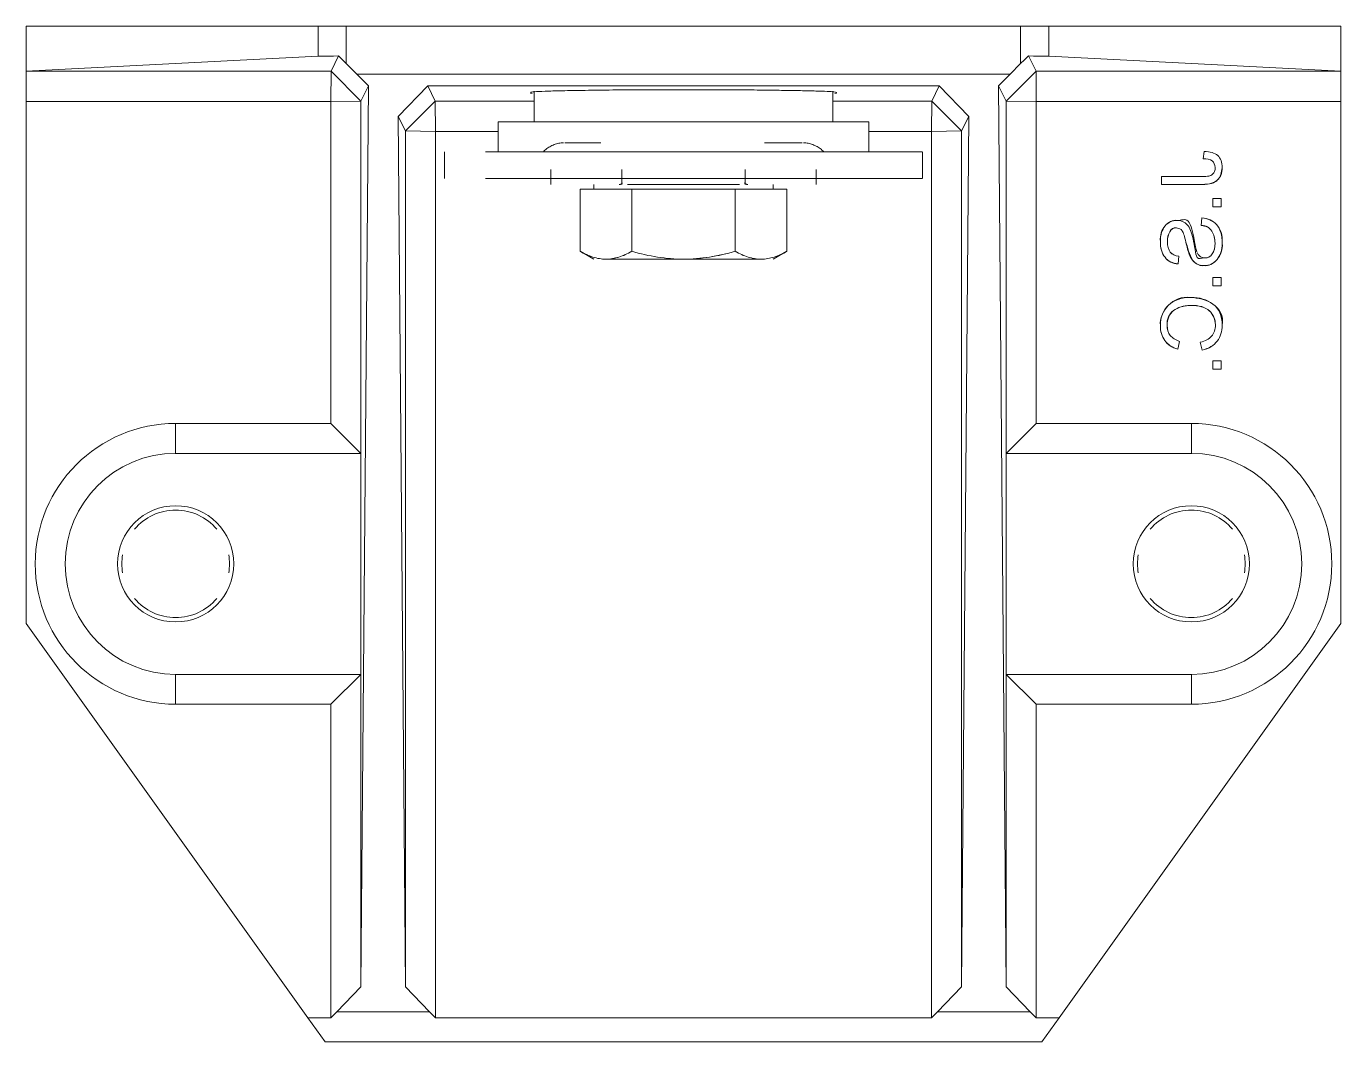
# Model space of a CAD drawing. Header units: millimetres. Extents: x -69706 to 52883, y -6882 to 68885.
# Drawn here: x 44257.5 to 44477.5, y 62110.7 to 62280.7 of the extents above; entities that cross this region are included whole.
import ezdxf

# ---------------------------------------------------------------- set-up
doc = ezdxf.new("R2010")
doc.units = ezdxf.units.MM
doc.layers.add('XFM7Q20PCW-200K$0$PCW EQ', color=22, linetype='Continuous', lineweight=9)

# ---------------------------------------------------------------- blocks, each defined once
blk = doc.blocks.new('XFM7Q20PCW-200K$0$PCW-防震基座-更新後 - PCW-防震基座-更新後-V1242-CUB_L40')
for p, q in [((-1868.59, -500.89), (-1868.59, -508.39)), ((-1868.59, -500.89), (-1819.75, -500.89)), ((-1819.75, -500.89), (-1819.75, -505.92)), ((-1819.75, -500.89), (-1817.93, -500.89)), ((-1817.93, -500.89), (-1815.03, -500.89)), ((-1815.03, -500.89), (-1815.03, -507.15)), ((-1815.03, -500.89), (-1702.16, -500.89)), ((-1702.16, -500.89), (-1699.25, -500.89)), ((-1702.16, -507.15), (-1702.16, -500.89)), ((-1699.25, -500.89), (-1697.43, -500.89)), ((-1697.43, -505.92), (-1697.43, -500.89)), ((-1697.43, -500.89), (-1648.59, -500.89)), ((-1648.59, -508.39), (-1648.59, -500.89)), ((-1868.59, -508.39), (-1819.75, -505.92)), ((-1816.32, -505.86), (-1817.59, -508.41)), ((-1699.59, -508.41), (-1700.86, -505.86)), ((-1697.43, -505.92), (-1648.59, -508.39)), ((-1815.03, -507.15), (-1813.28, -508.89)), ((-1703.9, -508.89), (-1702.16, -507.15)), ((-1868.59, -508.41), (-1868.59, -508.39)), ((-1817.59, -508.41), (-1868.59, -508.41)), ((-1868.59, -508.41), (-1868.59, -513.49)), ((-1817.59, -508.41), (-1817.63, -513.49)), ((-1812.59, -513.41), (-1817.59, -508.41)), ((-1811.33, -510.89), (-1813.28, -508.89)), ((-1813.28, -508.89), (-1703.9, -508.89)), ((-1703.9, -508.89), (-1705.85, -510.89)), ((-1699.59, -508.41), (-1704.59, -513.41)), ((-1648.59, -508.41), (-1699.59, -508.41)), ((-1699.55, -513.49), (-1699.59, -508.41)), ((-1648.59, -508.41), (-1648.59, -508.39)), ((-1648.59, -513.49), (-1648.59, -508.41)), ((-1812.59, -661.71), (-1811.33, -510.89)), ((-1812.59, -513.41), (-1811.33, -510.89)), ((-1801.39, -510.89), (-1806.35, -515.98)), ((-1800.13, -513.41), (-1801.39, -510.89)), ((-1801.39, -510.89), (-1715.79, -510.89)), ((-1784.17, -511.96), (-1784.18, -512.08)), ((-1783.59, -511.76), (-1783.59, -516.89)), ((-1733.59, -516.89), (-1733.59, -511.76)), ((-1733, -512.08), (-1733.01, -511.96)), ((-1715.79, -510.89), (-1717.05, -513.41)), ((-1710.83, -515.98), (-1715.79, -510.89)), ((-1705.85, -510.89), (-1704.59, -661.71)), ((-1705.85, -510.89), (-1704.59, -513.41)), ((-1868.59, -513.49), (-1868.59, -600.89)), ((-1868.59, -513.49), (-1817.63, -513.49)), ((-1817.63, -513.49), (-1812.59, -513.41)), ((-1817.63, -513.49), (-1817.63, -567.39)), ((-1812.59, -572.39), (-1812.59, -513.41)), ((-1800.13, -513.41), (-1805.13, -518.41)), ((-1783.59, -513.41), (-1800.13, -513.41)), ((-1800.09, -518.49), (-1800.13, -513.41)), ((-1717.05, -513.41), (-1733.59, -513.41)), ((-1717.05, -513.41), (-1717.09, -518.49)), ((-1712.05, -518.41), (-1717.05, -513.41)), ((-1704.59, -513.41), (-1704.59, -572.39)), ((-1704.59, -513.41), (-1699.55, -513.49)), ((-1699.55, -567.39), (-1699.55, -513.49)), ((-1699.55, -513.49), (-1648.59, -513.49)), ((-1648.59, -600.89), (-1648.59, -513.49)), ((-1806.35, -515.98), (-1805.13, -661.71)), ((-1806.35, -515.98), (-1805.13, -518.41)), ((-1789.59, -516.89), (-1789.59, -521.89)), ((-1789.59, -516.89), (-1727.59, -516.89)), ((-1727.59, -516.89), (-1727.59, -521.89)), ((-1712.05, -518.41), (-1710.83, -515.98)), ((-1710.83, -515.98), (-1712.05, -661.71)), ((-1805.13, -518.41), (-1805.13, -661.71)), ((-1805.13, -518.41), (-1800.09, -518.49)), ((-1800.09, -666.89), (-1800.09, -518.49)), ((-1800.09, -518.49), (-1789.59, -518.49)), ((-1727.59, -518.49), (-1717.09, -518.49)), ((-1717.09, -518.49), (-1712.05, -518.41)), ((-1717.09, -518.49), (-1717.09, -666.89)), ((-1712.05, -661.71), (-1712.05, -518.41)), ((-1781.47, -521.38), (-1781.63, -521.51)), ((-1781.31, -521.27), (-1781.47, -521.38)), ((-1781.14, -521.16), (-1781.31, -521.27)), ((-1780.97, -521.05), (-1781.14, -521.16)), ((-1780.79, -520.96), (-1780.97, -521.05)), ((-1780.61, -520.87), (-1780.79, -520.96)), ((-1780.43, -520.79), (-1780.61, -520.87)), ((-1780.25, -520.71), (-1780.43, -520.79)), ((-1780.06, -520.65), (-1780.25, -520.71)), ((-1779.87, -520.59), (-1780.06, -520.65)), ((-1779.67, -520.54), (-1779.87, -520.59)), ((-1779.48, -520.49), (-1779.67, -520.54)), ((-1779.28, -520.46), (-1779.48, -520.49)), ((-1779.08, -520.43), (-1779.28, -520.46)), ((-1778.88, -520.41), (-1779.08, -520.43)), ((-1778.68, -520.4), (-1778.88, -520.41)), ((-1777.74, -520.39), (-1778.47, -520.39)), ((-1777.47, -520.39), (-1777.74, -520.39)), ((-1777.47, -520.39), (-1777.21, -520.39)), ((-1777.21, -520.39), (-1776.91, -520.39)), ((-1776.91, -520.39), (-1776.59, -520.39)), ((-1776.59, -520.39), (-1776.24, -520.39)), ((-1776.24, -520.39), (-1775.85, -520.39)), ((-1775.85, -520.39), (-1775.45, -520.39)), ((-1775.45, -520.39), (-1775.01, -520.39)), ((-1775.01, -520.39), (-1774.55, -520.39)), ((-1774.55, -520.39), (-1774.06, -520.39)), ((-1774.06, -520.39), (-1773.55, -520.39)), ((-1773.55, -520.39), (-1773.01, -520.39)), ((-1773.01, -520.39), (-1772.45, -520.39)), ((-1745.04, -520.39), (-1744.47, -520.39)), ((-1744.47, -520.39), (-1743.92, -520.39)), ((-1743.92, -520.39), (-1743.4, -520.39)), ((-1743.4, -520.39), (-1742.89, -520.39)), ((-1742.89, -520.39), (-1742.42, -520.39)), ((-1742.42, -520.39), (-1742.1, -520.39)), ((-1742.1, -520.39), (-1741.67, -520.39)), ((-1741.67, -520.39), (-1741.27, -520.39)), ((-1741.27, -520.39), (-1740.89, -520.39)), ((-1740.89, -520.39), (-1740.54, -520.39)), ((-1740.54, -520.39), (-1740.22, -520.39)), ((-1740.22, -520.39), (-1739.93, -520.39)), ((-1739.93, -520.39), (-1738.75, -520.39)), ((-1738.75, -520.39), (-1738.71, -520.39)), ((-1738.32, -520.41), (-1738.52, -520.4)), ((-1738.12, -520.43), (-1738.32, -520.41)), ((-1737.92, -520.45), (-1738.12, -520.43)), ((-1737.73, -520.49), (-1737.92, -520.45)), ((-1737.53, -520.53), (-1737.73, -520.49)), ((-1737.34, -520.58), (-1737.53, -520.53)), ((-1737.15, -520.64), (-1737.34, -520.58)), ((-1736.96, -520.71), (-1737.15, -520.64)), ((-1736.77, -520.78), (-1736.96, -520.71)), ((-1736.59, -520.86), (-1736.77, -520.78)), ((-1736.41, -520.95), (-1736.59, -520.86)), ((-1736.23, -521.04), (-1736.41, -520.95)), ((-1736.06, -521.15), (-1736.23, -521.04)), ((-1735.89, -521.25), (-1736.06, -521.15)), ((-1735.73, -521.37), (-1735.89, -521.25)), ((-1735.57, -521.49), (-1735.73, -521.37)), ((-1798.59, -526.39), (-1798.59, -521.89)), ((-1791.74, -521.89), (-1718.63, -521.89)), ((-1781.93, -521.77), (-1782.05, -521.89)), ((-1781.78, -521.63), (-1781.93, -521.77)), ((-1781.63, -521.51), (-1781.78, -521.63)), ((-1735.42, -521.62), (-1735.57, -521.49)), ((-1735.27, -521.75), (-1735.42, -521.62)), ((-1735.13, -521.89), (-1735.27, -521.75)), ((-1718.59, -521.89), (-1718.59, -526.39)), ((-1671.46, -521.87), (-1671.62, -523.06)), ((-1780.79, -527.39), (-1780.79, -524.89)), ((-1768.89, -527.39), (-1768.89, -524.89)), ((-1748.29, -524.89), (-1748.29, -527.39)), ((-1736.39, -524.89), (-1736.39, -527.39)), ((-1718.62, -526.39), (-1791.74, -526.39)), ((-1773.59, -528.19), (-1773.59, -527.39)), ((-1769.35, -527.39), (-1769.38, -527.39)), ((-1769.32, -527.39), (-1769.35, -527.39)), ((-1769.29, -527.39), (-1769.32, -527.39)), ((-1769.25, -527.38), (-1769.29, -527.39)), ((-1769.22, -527.38), (-1769.25, -527.38)), ((-1769.19, -527.37), (-1769.22, -527.38)), ((-1769.16, -527.36), (-1769.19, -527.37)), ((-1769.13, -527.35), (-1769.16, -527.36)), ((-1769.1, -527.34), (-1769.13, -527.35)), ((-1769.07, -527.33), (-1769.1, -527.34)), ((-1769.04, -527.31), (-1769.07, -527.33)), ((-1769.01, -527.3), (-1769.04, -527.31)), ((-1768.99, -527.28), (-1769.01, -527.3)), ((-1768.96, -527.27), (-1768.99, -527.28)), ((-1768.93, -527.25), (-1768.96, -527.27)), ((-1768.91, -527.23), (-1768.93, -527.25)), ((-1768.88, -527.21), (-1768.91, -527.23)), ((-1768.86, -527.19), (-1768.88, -527.21)), ((-1768.83, -527.17), (-1768.86, -527.19)), ((-1768.81, -527.15), (-1768.83, -527.17)), ((-1767.94, -527.39), (-1758.59, -527.39)), ((-1749.24, -527.39), (-1758.59, -527.39)), ((-1748.36, -527.15), (-1748.39, -527.13)), ((-1748.34, -527.17), (-1748.36, -527.15)), ((-1748.32, -527.2), (-1748.34, -527.17)), ((-1748.29, -527.22), (-1748.32, -527.2)), ((-1748.27, -527.24), (-1748.29, -527.22)), ((-1748.24, -527.25), (-1748.27, -527.24)), ((-1748.22, -527.27), (-1748.24, -527.25)), ((-1748.19, -527.29), (-1748.22, -527.27)), ((-1748.16, -527.3), (-1748.19, -527.29)), ((-1748.13, -527.32), (-1748.16, -527.3)), ((-1748.1, -527.33), (-1748.13, -527.32)), ((-1748.07, -527.34), (-1748.1, -527.33)), ((-1748.04, -527.35), (-1748.07, -527.34)), ((-1748.01, -527.36), (-1748.04, -527.35)), ((-1747.98, -527.37), (-1748.01, -527.36)), ((-1747.95, -527.38), (-1747.98, -527.37)), ((-1747.92, -527.38), (-1747.95, -527.38)), ((-1747.89, -527.39), (-1747.92, -527.38)), ((-1747.85, -527.39), (-1747.89, -527.39)), ((-1747.82, -527.39), (-1747.85, -527.39)), ((-1743.59, -527.39), (-1743.59, -528.19)), ((-1678.6, -526.04), (-1678.6, -527.36)), ((-1678.6, -526.04), (-1671.74, -526.04)), ((-1678.6, -527.36), (-1671.8, -527.36)), ((-1771.58, -528.19), (-1775.91, -528.19)), ((-1775.91, -528.19), (-1775.91, -538.55)), ((-1758.59, -528.19), (-1771.58, -528.19)), ((-1767.25, -528.19), (-1767.25, -538.55)), ((-1745.6, -528.19), (-1758.59, -528.19)), ((-1749.93, -528.19), (-1749.93, -538.55)), ((-1741.27, -528.19), (-1745.6, -528.19)), ((-1741.27, -528.19), (-1741.27, -538.55)), ((-1670, -529.72), (-1670, -531.12)), ((-1668.6, -529.72), (-1670, -529.72)), ((-1668.6, -531.12), (-1668.6, -529.72)), ((-1670, -531.12), (-1668.6, -531.12)), ((-1671.93, -534.25), (-1671.82, -532.99)), ((-1773.59, -539.89), (-1775.91, -538.55)), ((-1741.27, -538.55), (-1743.59, -539.89)), ((-1771.58, -539.89), (-1758.59, -539.89)), ((-1745.6, -539.89), (-1758.59, -539.89)), ((-1745.6, -539.89), (-1745.6, -539.89)), ((-1675.67, -539.37), (-1675.78, -540.64)), ((-1668.6, -542.93), (-1670, -542.93)), ((-1670, -542.93), (-1670, -544.33)), ((-1668.6, -544.33), (-1668.6, -542.93)), ((-1670, -544.33), (-1668.6, -544.33)), ((-1675.86, -554.95), (-1675.55, -553.65)), ((-1672.11, -553.8), (-1671.78, -555.11)), ((-1668.6, -556.91), (-1670, -556.91)), ((-1670, -556.91), (-1670, -558.3)), ((-1670, -558.3), (-1668.6, -558.3)), ((-1668.6, -558.3), (-1668.6, -556.91)), ((-1817.63, -567.39), (-1843.59, -567.39)), ((-1812.59, -572.39), (-1817.63, -567.39)), ((-1704.59, -572.39), (-1699.55, -567.39)), ((-1673.59, -567.39), (-1699.55, -567.39)), ((-1812.59, -572.39), (-1843.59, -572.39)), ((-1812.59, -609.39), (-1812.59, -572.39)), ((-1704.59, -572.39), (-1673.59, -572.39)), ((-1704.59, -609.39), (-1704.59, -572.39)), ((-1821.45, -666.89), (-1868.59, -600.89)), ((-1648.59, -600.89), (-1695.73, -666.89)), ((-1843.59, -609.39), (-1812.59, -609.39)), ((-1812.59, -609.39), (-1817.63, -614.39)), ((-1812.59, -661.71), (-1812.59, -609.39)), ((-1673.59, -609.39), (-1704.59, -609.39)), ((-1704.59, -609.39), (-1704.59, -661.71)), ((-1704.59, -609.39), (-1699.55, -614.39)), ((-1843.59, -614.39), (-1817.63, -614.39)), ((-1817.63, -614.39), (-1817.63, -666.89)), ((-1699.55, -666.89), (-1699.55, -614.39)), ((-1699.55, -614.39), (-1673.59, -614.39)), ((-1816.63, -665.89), (-1812.59, -661.71)), ((-1805.13, -661.71), (-1801.1, -665.89)), ((-1716.08, -665.89), (-1712.05, -661.71)), ((-1704.59, -661.71), (-1700.56, -665.89)), ((-1816.63, -665.89), (-1817.63, -666.89)), ((-1801.1, -665.89), (-1816.63, -665.89)), ((-1800.09, -666.89), (-1801.1, -665.89)), ((-1716.08, -665.89), (-1717.09, -666.89)), ((-1700.56, -665.89), (-1716.08, -665.89)), ((-1699.55, -666.89), (-1700.56, -665.89)), ((-1817.63, -666.89), (-1821.45, -666.89)), ((-1821.45, -666.89), (-1818.59, -670.89)), ((-1717.09, -666.89), (-1800.09, -666.89)), ((-1695.73, -666.89), (-1699.55, -666.89)), ((-1695.73, -666.89), (-1698.59, -670.89)), ((-1818.59, -670.89), (-1698.59, -670.89))]:
    blk.add_line(p, q)
at = {"flags": 128}
for points in [[(-1819.75, -505.92), (-1819.03, -505.89), (-1817.93, -505.87)], [(-1816.32, -505.86), (-1817.16, -505.87), (-1817.93, -505.87)], [(-1815.03, -507.15), (-1815.68, -506.5), (-1816.32, -505.86)], [(-1700.86, -505.86), (-1701.5, -506.5), (-1702.16, -507.15)], [(-1699.25, -505.87), (-1700.02, -505.87), (-1700.86, -505.86)], [(-1699.25, -505.87), (-1698.15, -505.89), (-1697.43, -505.92)], [(-1843.59, -567.39), (-1843.59, -572.39)], [(-1673.59, -567.39), (-1673.59, -572.39)], [(-1843.59, -614.39), (-1843.59, -609.39)], [(-1673.59, -614.39), (-1673.59, -609.39)]]:
    blk.add_lwpolyline(points, dxfattribs=at)
for centre, radius, start, end in [((-1843.59, -590.89), 23.5, 90, 270), ((-1673.59, -590.89), 23.5, 270, 90), ((-1843.59, -590.89), 18.5, 90, 270), ((-1673.59, -590.89), 18.5, 270, 90), ((-1843.59, -590.89), 9.73, 0, 180), ((-1843.59, -590.89), 9, 40, 140), ((-1673.59, -590.89), 9.73, 0, 180), ((-1673.59, -590.89), 9, 40, 140), ((-1843.59, -590.89), 9, 170.5088, 180), ((-1843.59, -590.89), 9, 0, 9.5001), ((-1673.59, -590.89), 9, 170.5088, 180), ((-1673.59, -590.89), 9, 0, 9.5001), ((-1843.59, -590.89), 9.73, 180, 0), ((-1843.59, -590.89), 9, 180, 189.5001), ((-1843.59, -590.89), 9, 350.5088, 0), ((-1673.59, -590.89), 9.73, 180, 0), ((-1673.59, -590.89), 9, 180, 189.5001), ((-1673.59, -590.89), 9, 350.5088, 0), ((-1843.59, -590.89), 9, 220, 320), ((-1673.59, -590.89), 9, 220, 320)]:
    blk.add_arc(centre, radius, start, end)
for points in [[(-1784.18, -512.08), (-1784.17, -512.1), (-1784.08, -512.12), (-1783.93, -512.14)], [(-1733.25, -512.14), (-1733.1, -512.12), (-1733.02, -512.1), (-1733, -512.08)], [(-1671.62, -523.06), (-1670.96, -523.06), (-1669.96, -523.32), (-1669.63, -524.07), (-1669.63, -524.56)], [(-1669.63, -524.56), (-1669.63, -524.07), (-1669.96, -523.33), (-1670.96, -523.06), (-1671.62, -523.06)], [(-1668.43, -524.56), (-1668.43, -523.66), (-1668.93, -522.32), (-1670.44, -521.87), (-1671.46, -521.87)], [(-1671.46, -521.87), (-1670.44, -521.87), (-1668.93, -522.32), (-1668.43, -523.66), (-1668.43, -524.56)], [(-1671.8, -527.36), (-1670.58, -527.36), (-1668.84, -526.87), (-1668.53, -525.39), (-1668.43, -524.56)], [(-1668.43, -524.56), (-1668.43, -525.44), (-1668.94, -526.82), (-1670.48, -527.41), (-1671.8, -527.36)], [(-1671.74, -526.04), (-1671.32, -526.04), (-1670.62, -525.99), (-1669.99, -525.77), (-1669.55, -525.04), (-1669.63, -524.56)], [(-1676.01, -533.39), (-1676.81, -533.39), (-1678.13, -534.01), (-1678.9, -535.9), (-1678.78, -536.9)], [(-1678.78, -536.9), (-1678.78, -535.81), (-1678.25, -534.1), (-1676.68, -533.3), (-1676.01, -533.39)], [(-1677.59, -536.95), (-1677.59, -536.27), (-1677.34, -535.16), (-1676.58, -534.55), (-1676.1, -534.64)], [(-1676.01, -533.39), (-1675.3, -533.39), (-1674.15, -533.88), (-1673.22, -536.12), (-1672.74, -540.56), (-1672.01, -539.6), (-1671.33, -539.68)], [(-1669.63, -537.2), (-1669.63, -536.41), (-1669.99, -535.06), (-1671.09, -534.18), (-1671.93, -534.25)], [(-1671.93, -534.25), (-1671.13, -534.31), (-1669.96, -534.92), (-1669.66, -536.54), (-1669.63, -537.2)], [(-1668.43, -537.25), (-1668.43, -535.85), (-1669.06, -533.75), (-1670.94, -533.05), (-1671.82, -532.99)], [(-1671.82, -532.99), (-1670.82, -533.03), (-1669.18, -533.77), (-1668.31, -535.83), (-1668.43, -537.25)], [(-1676.1, -534.64), (-1676.59, -534.64), (-1677.33, -535.07), (-1677.6, -536.36), (-1677.59, -536.95)], [(-1674.5, -537.03), (-1674.71, -536.1), (-1675.13, -534.84), (-1675.56, -534.77), (-1676.1, -534.64)], [(-1771.58, -539.89), (-1772.31, -539.88), (-1773.75, -539.64), (-1775.19, -538.99), (-1775.91, -538.55)], [(-1771.58, -539.89), (-1770.86, -539.88), (-1769.41, -539.64), (-1767.97, -538.99), (-1767.25, -538.55)], [(-1767.25, -538.55), (-1767.96, -538.98), (-1768.67, -539.31), (-1769.39, -539.53)], [(-1758.59, -539.89), (-1760.04, -539.88), (-1762.94, -539.64), (-1765.82, -538.99), (-1767.25, -538.55)], [(-1758.59, -539.89), (-1757.14, -539.88), (-1754.25, -539.64), (-1751.37, -538.99), (-1749.93, -538.55)], [(-1749.93, -538.55), (-1751.34, -538.98), (-1752.77, -539.31), (-1754.22, -539.53)], [(-1745.6, -539.89), (-1746.33, -539.88), (-1747.77, -539.64), (-1749.21, -538.99), (-1749.93, -538.55)], [(-1741.27, -538.55), (-1741.98, -538.98), (-1743.4, -539.64), (-1744.86, -539.88), (-1745.6, -539.89)], [(-1675.78, -540.64), (-1676.74, -540.61), (-1678.21, -539.89), (-1678.82, -537.9), (-1678.78, -536.9)], [(-1678.78, -536.9), (-1678.78, -538.01), (-1678.26, -539.79), (-1676.69, -540.71), (-1675.78, -540.64)], [(-1675.67, -539.37), (-1676.31, -539.32), (-1677.27, -538.87), (-1677.59, -537.7), (-1677.59, -536.95)], [(-1677.59, -536.95), (-1677.59, -537.71), (-1677.27, -538.87), (-1676.31, -539.33), (-1675.67, -539.37)], [(-1671.43, -540.96), (-1672.11, -540.96), (-1673.18, -540.59), (-1673.98, -538.9), (-1674.22, -537.94), (-1674.5, -537.03)], [(-1671.43, -540.96), (-1670.57, -540.96), (-1669.14, -540.28), (-1668.29, -538.22), (-1668.43, -537.25)], [(-1668.43, -537.25), (-1668.43, -538.36), (-1669, -540.14), (-1670.71, -541.1), (-1671.43, -540.96)], [(-1669.63, -537.2), (-1669.63, -537.94), (-1669.93, -539.14), (-1670.85, -539.77), (-1671.33, -539.68)], [(-1671.33, -539.68), (-1670.8, -539.68), (-1669.98, -539.23), (-1669.59, -537.86), (-1669.63, -537.2)], [(-1769.39, -539.53), (-1770.11, -539.76), (-1770.84, -539.88), (-1771.58, -539.89)], [(-1754.22, -539.53), (-1755.66, -539.76), (-1757.12, -539.88), (-1758.59, -539.89)], [(-1672.3, -540.87), (-1672.04, -540.97), (-1671.74, -541.01), (-1671.43, -540.96)], [(-1671.33, -539.68), (-1671.63, -539.68), (-1671.89, -539.61), (-1672.1, -539.46)], [(-1673.68, -546.28), (-1675.27, -546.28), (-1677.77, -547.16), (-1678.88, -549.81), (-1678.78, -551)], [(-1678.78, -551), (-1678.78, -549.62), (-1677.88, -547.35), (-1675.17, -546.09), (-1673.68, -546.28)], [(-1673.69, -547.65), (-1674.89, -547.65), (-1676.82, -548.22), (-1677.76, -549.91), (-1677.64, -550.98)], [(-1674.61, -547.72), (-1674.31, -547.67), (-1674, -547.65), (-1673.69, -547.65)], [(-1669.56, -550.86), (-1669.56, -549.91), (-1670.24, -548.37), (-1672.28, -547.54), (-1673.69, -547.65)], [(-1673.69, -547.65), (-1672.3, -547.65), (-1670.23, -548.25), (-1669.58, -550.03), (-1669.56, -550.86)], [(-1668.43, -550.98), (-1668.43, -549.34), (-1669.46, -546.96), (-1672.54, -546.36), (-1673.68, -546.28)], [(-1673.68, -546.28), (-1672.23, -546.28), (-1669.76, -547.03), (-1668.13, -549.27), (-1668.43, -550.98)], [(-1675.86, -554.95), (-1676.81, -554.67), (-1678.26, -553.7), (-1678.8, -551.9), (-1678.78, -551)], [(-1678.78, -551), (-1678.78, -551.97), (-1678.28, -553.63), (-1676.79, -554.74), (-1675.86, -554.95)], [(-1675.55, -553.65), (-1676.25, -553.43), (-1677.29, -552.77), (-1677.65, -551.65), (-1677.64, -550.98)], [(-1677.64, -550.98), (-1677.64, -551.65), (-1677.29, -552.77), (-1676.24, -553.43), (-1675.55, -553.65)], [(-1669.56, -550.86), (-1669.56, -551.65), (-1669.99, -552.92), (-1671.26, -553.6), (-1672.11, -553.8)], [(-1672.11, -553.8), (-1671.26, -553.6), (-1669.98, -552.92), (-1669.57, -551.65), (-1669.56, -550.86)], [(-1671.78, -555.11), (-1670.65, -554.83), (-1668.98, -553.82), (-1668.44, -551.93), (-1668.43, -550.98)], [(-1668.43, -550.98), (-1668.43, -552), (-1668.99, -553.74), (-1670.65, -554.9), (-1671.78, -555.11)]]:
    blk.add_open_spline(points, degree=3)
for points, knots in [([(-1733.01, -511.96), (-1733.03, -511.93), (-1733.31, -511.88), (-1734.43, -511.8), (-1736.35, -511.73), (-1738.49, -511.68), (-1740.48, -511.64), (-1742.14, -511.62), (-1743.93, -511.59), (-1746.4, -511.56), (-1749.81, -511.54), (-1753.6, -511.52), (-1756.89, -511.51), (-1759.73, -511.51), (-1762.51, -511.52), (-1766.09, -511.53), (-1769.67, -511.55), (-1772.8, -511.59), (-1775.06, -511.62), (-1777.12, -511.65), (-1779.5, -511.7), (-1782.96, -511.8), (-1784.13, -511.89), (-1784.17, -511.96)], [0, 0, 0, 0, 0.055556, 0.111111, 0.166667, 0.222222, 0.25, 0.277778, 0.305556, 0.333333, 0.388889, 0.444444, 0.479167, 0.513889, 0.548611, 0.583333, 0.652778, 0.6875, 0.722222, 0.756944, 0.791667, 0.861111, 1, 1, 1, 1]), ([(-1672.66, -538.63), (-1672.82, -538.17), (-1673.06, -536.74), (-1673.97, -532.54), (-1675.27, -533.45), (-1676.01, -533.39)], [-2.790844, -2.790844, -2.790844, -2.790844, -2, -1, 0, 0, 0, 0]), ([(-1674.5, -537.03), (-1674.32, -537.86), (-1673.94, -539.21), (-1673.47, -540.09), (-1672.79, -540.62), (-1672.57, -540.74)], [-3, -3, -3, -3, -2, -1, -0.598184, -0.598184, -0.598184, -0.598184]), ([(-1672.12, -539.45), (-1672.28, -539.33), (-1672.46, -539.12), (-1672.59, -538.83), (-1672.62, -538.75)], [-3.4285714, -3.4285714, -3.4285714, -3.4285714, -3, -2.8571429, -2.8571429, -2.8571429, -2.8571429]), ([(-1677.64, -550.98), (-1677.64, -549.89), (-1677.05, -548.52), (-1675.47, -547.87), (-1674.79, -547.75)], [-2, -2, -2, -2, -1, -0.341854, -0.341854, -0.341854, -0.341854])]:
    blk.add_open_spline(points, degree=3, knots=knots)

msp = doc.modelspace()

# ---------------------------------------------------------------- block references
at = {"layer": 'XFM7Q20PCW-200K$0$PCW EQ'}
msp.add_blockref('XFM7Q20PCW-200K$0$PCW-防震基座-更新後 - PCW-防震基座-更新後-V1242-CUB_L40', (46126.134, 62781.625), dxfattribs=at)

doc.saveas('drawing.dxf')
